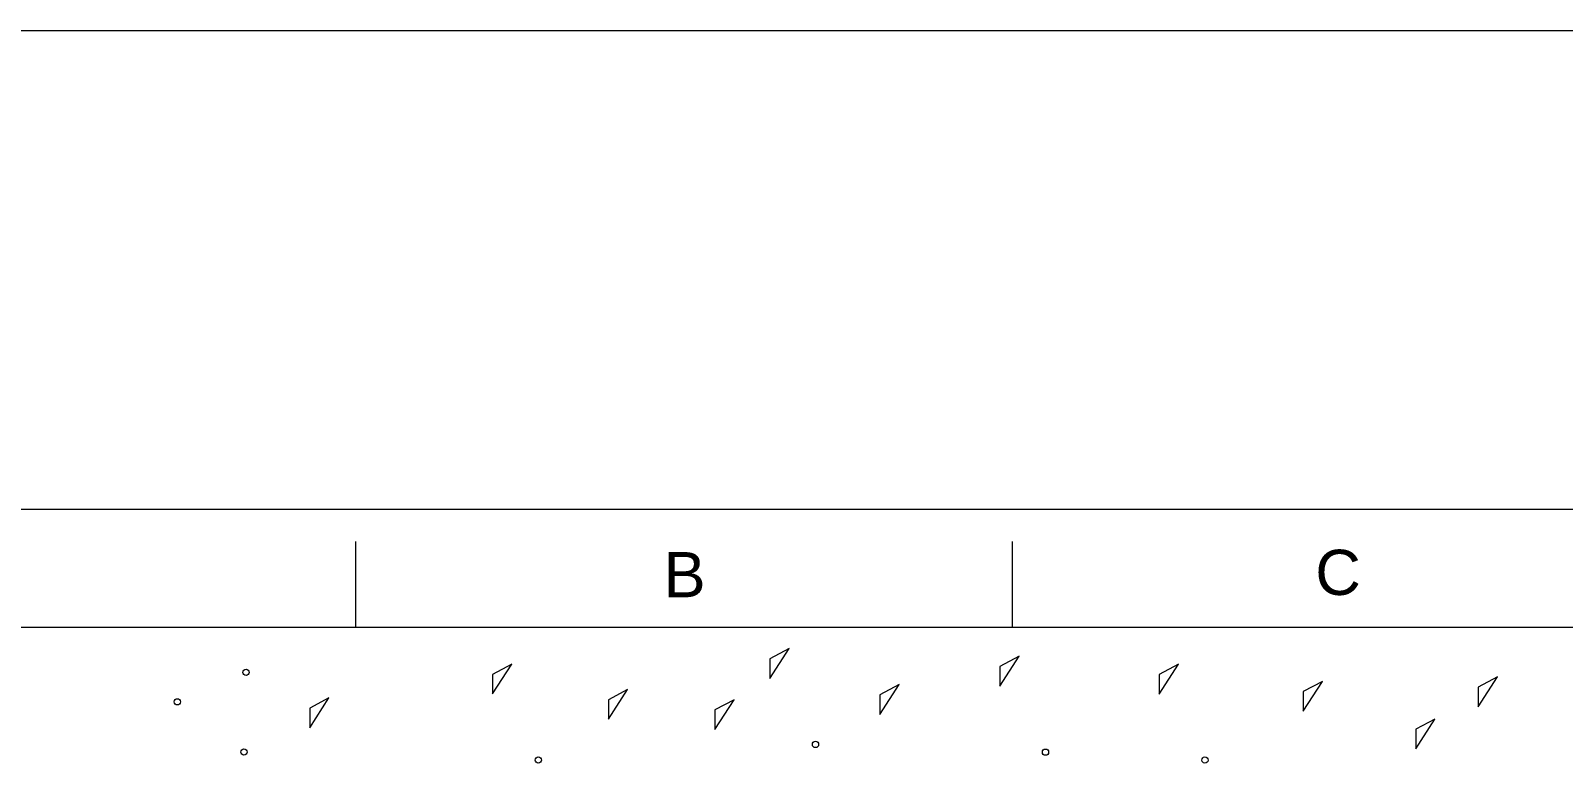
# Model space of a CAD drawing. Header units: millimetres. Extents: x 3895 to 4697, y -1269 to -217.
# Drawn here: x 4043.7 to 4302.3, y -341.1 to -217.1 of the extents above; entities that cross this region are included whole.
import ezdxf

# ---------------------------------------------------------------- set-up
doc = ezdxf.new("R2010")
doc.units = ezdxf.units.MM
doc.header["$LTSCALE"] = 0.1
doc.layers.get('0').update_dxf_attribs({"lineweight": 15})
doc.layers.add('DIM', color=3, linetype='Continuous', lineweight=13)
doc.layers.add('TEXT', color=2, linetype='Continuous', lineweight=18)
doc.styles.get("Standard").update_dxf_attribs({"font": 'arial.ttf'})

msp = doc.modelspace()

# ---------------------------------------------------------------- linework, layer by layer
at = {"color": 7, "linetype": 'Continuous'}
for p, q in [((3967.7754, -297.7567), (4561.7752, -297.7567)), ((4098.5752, -317.7566), (4098.5752, -303.2206)), ((4209.3752, -317.7566), (4209.3752, -303.2206)), ((4541.7752, -317.7567), (3987.7754, -317.7567))]:
    msp.add_line(p, q, dxfattribs=at)
at = {"layer": 'DIM'}
msp.add_lwpolyline([(3895.2451, -217.07), (4697.0603, -217.07), (4697.0603, -1268.5031), (3895.2451, -1268.5031)], close=True, dxfattribs=at)
at = {"layer": 'TEXT', "color": 2}
for p, q in [((4171.6639, -321.2928), (4168.4312, -323.0158)), ((4168.4312, -326.3182), (4171.6639, -321.2928)), ((4168.4312, -323.0158), (4168.4312, -326.3182)), ((4210.4803, -322.5906), (4207.2476, -324.3136)), ((4207.2476, -327.616), (4210.4803, -322.5906)), ((4124.8867, -323.9182), (4121.654, -325.6412)), ((4121.654, -328.9436), (4124.8867, -323.9182)), ((4121.654, -325.6412), (4121.654, -328.9436)), ((4207.2476, -324.3136), (4207.2476, -327.616)), ((4237.3671, -323.9346), (4234.1345, -325.6576)), ((4234.1345, -328.96), (4237.3671, -323.9346)), ((4234.1345, -325.6576), (4234.1345, -328.96)), ((4144.4326, -328.1905), (4141.2, -329.9135)), ((4141.2, -333.216), (4144.4326, -328.1905)), ((4190.2274, -327.3704), (4186.9948, -329.0934)), ((4186.9948, -332.3958), (4190.2274, -327.3704)), ((4261.6615, -326.8295), (4258.4289, -328.5525)), ((4258.4289, -331.8549), (4261.6615, -326.8295)), ((4291.1885, -326.0824), (4287.9559, -327.8054)), ((4287.9559, -331.1078), (4291.1885, -326.0824)), ((4287.9559, -327.8054), (4287.9559, -331.1078)), ((4094.0344, -329.6236), (4090.8018, -331.3466)), ((4090.8018, -334.649), (4094.0344, -329.6236)), ((4141.2, -329.9135), (4141.2, -333.216)), ((4162.3936, -329.9083), (4159.161, -331.6313)), ((4159.161, -334.9337), (4162.3936, -329.9083)), ((4186.9948, -329.0934), (4186.9948, -332.3958)), ((4258.4289, -328.5525), (4258.4289, -331.8549)), ((4090.8018, -331.3466), (4090.8018, -334.649)), ((4159.161, -331.6313), (4159.161, -334.9337)), ((4280.6298, -333.1795), (4277.3971, -334.9025)), ((4277.3971, -338.2049), (4280.6298, -333.1795)), ((4277.3971, -334.9025), (4277.3971, -338.2049))]:
    msp.add_line(p, q, dxfattribs=at)
for centre in [(4080.0508, -325.3096), (4068.4595, -330.2742), (4079.6828, -338.7325), (4176.1214, -337.46), (4214.9378, -338.7578), (4129.3442, -340.0854), (4241.8246, -340.1018)]:
    msp.add_circle(centre, 0.527, dxfattribs=at)

# ---------------------------------------------------------------- texts
at = {"char_height": 7.6238, "attachment_point": 5}
for s, insert in [('B', (4154.044, -308.8159)), ('C', (4264.2971, -308.4891))]:
    msp.add_mtext_dynamic_manual_height_columns(s, width=10, gutter_width=12.5, heights=[0], dxfattribs=dict(at, insert=insert))

doc.saveas('drawing.dxf')
